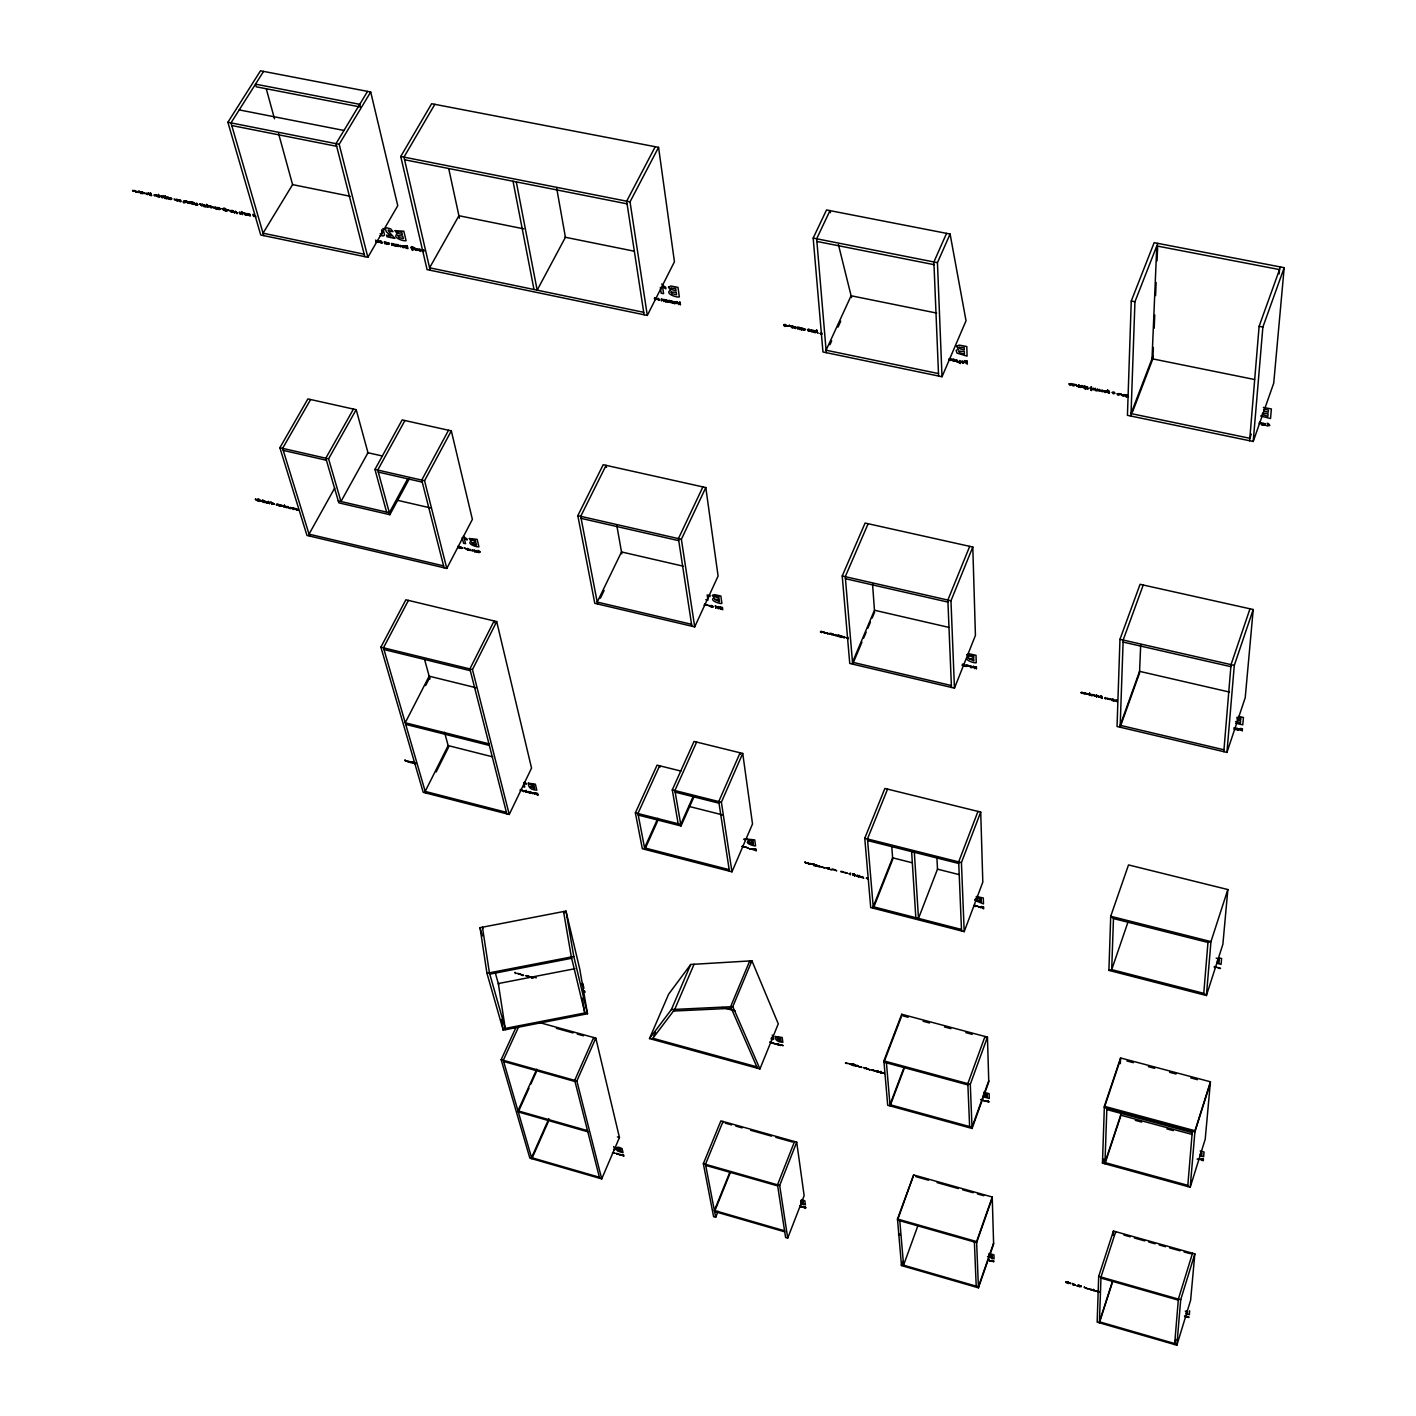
<?xml version="1.0" encoding="UTF-8"?>
<svg xmlns="http://www.w3.org/2000/svg" width="1416" height="1416" viewBox="0 0 1416 1416"><rect width="100%" height="100%" fill="white"/><g stroke="black" fill="none" stroke-linecap="round" stroke-linejoin="round"><path stroke-width="1.5" d="M1076.585 1285.834L1078.266 1286.312L1077.948 1284.985L1077.912 1286.064M1098.692 1276.365L1097.152 1322.155L1176.873 1345.2L1190.626 1300.207L1194.838 1253.868L1113.418 1231.017L1098.692 1276.365L1180.714 1299.746L1176.873 1345.2M1102.462 1163.102L1104.374 1106.303L1120.552 1057.964L1210.432 1081.789L1205.211 1139.243L1190.219 1187.227L1102.462 1163.102L1103.843 1158.978M1108.905 970.403L1110.71 916.276L1128.517 864.928L1227.849 889.549L1222.875 944.295L1206.414 995.519L1108.905 970.403L1111.702 969.624L1203.759 993.324L1206.414 995.519L1210.963 941.622L1227.849 889.549M1119.967 639.306L1117.047 726.496L1226.946 752.409L1245.23 697.645L1253.213 609.517L1140.075 584.312L1119.967 639.306L1234.292 665.378L1226.946 752.409M1131.26 301.024L1127.437 415.331L1253.213 441.491L1273.727 383.152L1284.188 267.677L1154.164 242.667L1131.26 301.024L1134.942 301.75L1157.792 243.357M1106.87 1108.285L1104.94 1163.775L1120.622 1116.374L1120.799 1112.038M1113.472 918.559L1207.972 942.454L1210.963 941.622L1110.71 916.276L1113.472 918.559L1111.702 969.624L1128.322 921.073M1130.959 416.056L1134.942 301.75M1113.242 1235.265L1113.418 1231.017M1120.322 1063.611L1120.552 1057.964M1115.666 1232.752L1115.702 1231.672L1100.993 1277.02L1099.4 1322.792L1112.427 1282.347M1140.712 644.581L1139.491 673.255L1120.127 727.222L1123.171 640.032L1143.243 585.003M1153.367 347.504L1152.889 358.673L1132.534 411.968M1154.182 328.211L1154.748 314.954M1155.58 295.572L1156.129 282.421M1157.049 260.774L1157.615 247.694M949.039 359.044C948.826 362.089 955.057 359.434 949.375 358.549M518.451 973.712L519.53 974.013M1174.607 1344.545L1178.378 1299.074L1192.52 1253.213L1192.414 1254.293M1187.723 1186.537L1192.307 1131.331M1203.759 993.324L1207.972 942.454M1223.813 751.666L1231.035 664.635L1249.992 608.792M1249.62 440.748L1259.107 326.317L1280.471 266.951M1190.219 1187.227L1194.998 1130.747L1210.432 1081.789M1253.213 441.491L1262.877 327.061L1284.188 267.677M1234.097 727.7L1233.92 729.116M1279.144 273.925L1279.533 269.589L1156.784 245.959L1152.022 358.744L1254.541 379.506M1189.67 1310.774L1189.316 1314.721L1186.307 1313.853M848.998 1063.841L847.848 1063.257M850.007 1063.965L851.158 1064.283M860.362 1066.779L861.512 1067.098M1175.935 1339.465L1174.696 1343.554L1099.436 1321.801L1112.463 1281.338M1180.714 1299.746L1194.838 1253.868M873.389 1070.319L874.539 1070.638M1210.308 1083.081L1194.874 1132.039L1104.321 1107.595L1120.498 1059.274M1234.292 665.378L1253.213 609.517M993.607 1243.071L978.403 1286.808L901.39 1264.559M978.438 1287.834L993.625 1244.098L992.227 1197.016L913.674 1174.961L897.479 1219.017L901.479 1265.568L978.438 1287.834L976.597 1241.567L992.227 1197.016M992.262 1198.095L976.633 1242.629L897.567 1220.096L913.674 1174.961M1251.284 434.11L1249.815 438.287L1131.048 413.596L1152.996 356.177M988.74 1080.744L972.013 1127.242L889.974 1104.692L904.311 1066.726M972.066 1128.463L988.775 1081.983L987.448 1037.114L901.709 1014.263L883.885 1060.885L887.708 1105.259L972.066 1128.463L970.296 1084.32L987.448 1037.114M901.479 1265.568L902.983 1261.461M917.78 1226.026L903.567 1265.178L899.797 1220.734M964.207 931.639L982.81 882.115L980.722 812.076L884.876 788.464L864.751 838.272L870.716 907.567L964.207 931.639L961.429 862.574L980.722 812.076M904.399 1067.965L890.08 1105.914L886.434 1062.832M977.978 811.403L958.685 861.866L961.535 930.949M884.77 1060.159L901.036 1017.608M936.95 858.361L937.498 869.159L918.488 918.382L914.347 852.326M794.553 1141.544L777.508 1184.82L785.597 1237.513L787.703 1238.115L804.146 1195.688L796.712 1142.146L720.886 1120.87L703.345 1163.687L713.593 1216.663L715.682 1217.264L718.107 1211.264M787.703 1238.115L779.685 1185.44L796.712 1142.146M954.455 688.141L975.429 635.412L972.792 547.036L865.105 523.053L842.219 575.976L849.742 663.449L954.455 688.141L950.968 600.773L972.792 547.036M729.771 1172.413L714.39 1210.503L784.553 1230.787M729.948 1173.475L714.584 1211.53L784.712 1231.814M887.567 789.119L867.477 838.945L873.336 908.24L892.717 859.353L891.761 846.184M759.932 1068.938L778.269 1023.839L751.914 960.809L690.725 964.473L668.617 994.209L649.484 1038.583L759.932 1068.938L732.815 1006.634L751.914 960.809M969.712 546.346L947.853 600.065L951.463 687.45M853.512 662.139L861.955 642.156M863.636 638.156L866.167 632.155M867.866 628.155L870.398 622.155M872.079 618.155L874.61 612.155M522.221 975.358C523.106 973.358 524.716 976.58 521.637 975.199L519.991 973.712L522.044 975.305M942.012 376.745L966.031 320.812L950.101 234.047L826.537 209.957L813.173 238.083L822.962 351.982L942.012 376.745L937.445 262.668L950.101 234.047M649.484 1038.583L671.379 1009.573L690.725 964.473M680.866 771.065L657.077 765.136L635.377 812.873L642.333 848.75L731.966 871.831L752.515 823.935L742.727 753.436L694.035 741.435L672.281 789.88L678.175 823.758M516.185 1026.972L501.158 1059.699L529.85 1158.129L601.712 1178.891L619.447 1137.526L595.8 1038.105L539.408 1022.547M694.07 964.261L674.724 1009.396L652.103 1039.309M868.132 523.725L845.264 576.666L852.662 664.139M653.75 1036.264L655.484 1032.211M731.966 871.831L721.381 802.235L742.727 753.436M601.712 1178.891L576.861 1080.957L595.8 1038.105M548.311 1121.667L531.867 1158.713L503.282 1060.301L519.194 1025.627M693.203 796.376L680.76 824.413L635.377 812.873M638.244 815.085L681.025 825.971L694.353 795.951M946.561 233.357L933.887 261.978L938.596 376.036M548.895 1118.64L531.566 1157.651L599.393 1177.262M657.856 818.306L644.563 847.883L729.187 869.654M645.731 847.441L658.139 819.846M696.637 742.072L674.901 790.553L681.025 825.971M536.753 1069.186L517.955 1110.834L587.516 1130.658M529.018 1088.161L518.291 1111.949L587.799 1131.773M530.805 1084.196L536.168 1072.284M694.707 626.881L718.089 576.064L705.805 487.564L603.198 464.714L577.817 515.672L594.791 603.322L694.707 626.881L681.379 539.284L705.805 487.564M829.9 344.814L831.705 340.884M838.024 327.114L840.732 321.22M702.885 486.909L678.423 538.611L691.858 626.208M509.247 814.483L531.549 768.109L496.697 621.571L405.861 599.782L380.886 647.165L423.207 792.323L509.247 814.483L472.466 669.573L496.697 621.571M600.384 598.207L604.119 590.49M436.146 771.968L448.589 747.152L444.5 732.267M647.307 315.432L674.441 261.748L658.564 147.352L431.65 103.722L400.746 156.486L427.066 269.606L647.307 315.432L630.031 201.851L658.564 147.352M425.614 685.574L429.597 677.822M773.596 1039.096L772.658 1035.361A2.496 1.151 22.3 0 0 772.216 1035.043M356.195 409.684L328.583 458.837L340.973 501.512L367.983 452.731L356.195 409.684L307.892 398.923L279.872 447.739L306.971 535.443L446.801 568.435L472.378 519.389L451.315 430.871L402.162 419.915L374.957 469.422L386.586 512.096M655.236 146.715L626.668 201.178L644.085 314.759M408.41 600.402L383.471 647.785L425.632 792.96M446.801 568.435L424.552 480.732L451.315 430.871M448.536 430.252L421.738 480.077L444.075 567.781M407.755 478.714L389.347 512.734L338.247 500.892M353.451 409.065L325.804 458.2L338.831 502.857L389.878 514.698L409.295 478.82M404.923 420.534L377.736 470.059L389.878 514.698M1198.839 1158.908L1200.042 1159.244M334.725 488.007L309.024 534.168L443.597 565.887M310.617 399.524L282.616 448.359L309.626 536.08M367.859 257.287L397.754 205.692L370.709 91.987L260.491 70.8L227.887 122.272L260.739 235.003L367.859 257.287L339.185 144.29L370.709 91.987M434.836 104.324L403.967 157.123L430.163 270.261M367.558 91.385L335.999 143.671L364.797 256.65M292.811 184.239L263.04 233.197L364.178 254.207M263.571 71.402L231.003 122.891L263.748 235.622M1197.989 1159.155L1197.139 1159.12M1218.592 967.995L1219.725 968.296M974.845 899.514L976.651 899.036L975.571 898.24M983.394 1095.258L987.324 1095.878L987.359 1097.17L983.43 1095.701M423.278 249.889L423.455 251.853L424.039 250.207M1262.435 413.224L1268.099 413.808L1267.869 416.357L1262.116 414.375M1198.609 1158.607L1200.414 1159.58L1198.432 1158.943M704.495 605.198L704.548 604.154M1214.326 967.57L1214.362 966.402M654.935 297.926L656.263 298.688L654.705 298.369M821.882 333.008L822.094 334.105M207.709 205.391C210.329 206.364 209.904 207.78 207.338 205.249M486.962 973.305L573.799 956.473L587.498 1013.768L503.211 1030.14L486.962 973.305L480.024 927.675L565.975 911.072L579.764 969.093L587.498 1013.768M489.794 974.137L571.657 958.278M574.967 968.703L498.326 983.554L505.246 1028.441L584.826 1012.971L582.241 998.085M517.53 973.553L516.557 973.27M526.433 975.978L525.46 975.695M1184.449 1315.924L1186.024 1316.721L1184.661 1316.597M400.286 246.207C401.047 248.951 399.577 243.286 400.197 245.835M989.129 1254.275L992.28 1255.939L988.987 1254.718M976.226 896.47L983.288 897.974L983.465 903.886L974.827 900.381M732.815 1006.634L671.379 1009.573M673.485 1011.042L731.293 1008.316M654.847 297.59L656.829 299.254L654.829 299.484M1263.798 409.189L1268.435 409.985L1268.24 412.198L1263.745 411.136M989.058 1255.815L992.297 1256.612L992.333 1257.691L989.2 1256.718M1236.805 717.31L1240.876 718.142L1240.717 719.859L1236.77 718.815M963.641 664.334C965.5 663.998 965.163 667.786 963.199 664.794M1259.514 422.552C1258.134 424.782 1261.621 424.835 1259.514 422.251M415.507 762.87L415.561 763.808M375.842 242.065L375.753 239.994M1263.355 407.419L1271.391 408.959L1270.524 418.552L1260.612 415.985M704.248 605.393L705.239 605.145L704.602 603.906M771.154 1038.53L772.021 1037.114M612.402 1152.766L612.438 1152.907M239.216 109.899L343.964 130.467M227.887 122.272L339.185 144.29M400.746 156.486L630.031 201.851M813.173 238.083L937.445 262.668M1259.107 326.317L1262.877 327.061M231.764 125.528L336.672 146.308M404.587 159.76L627.076 203.851M816.873 241.446L933.994 264.65M523.814 228.861L458.926 215.728L429.597 267.801L643.714 312.316M564.913 237.18L634.138 251.181M936.649 313.078L851.105 295.767L826.094 350.212L938.507 373.576M350.159 196.275L292.581 184.611L278.598 133.653M168.539 197.249L169.212 199.355L167.513 197.284L167.141 198.93L166.699 197.054L168.238 197.479M654.263 298.564L656.334 298.988L654.953 299.165M225.268 210.931C219.533 204.081 231.074 211.763 225.781 210.913M255.659 217.214L255.73 216.011M800.695 1201.883L803.668 1203.724L800.642 1202.768M1237.248 720.319L1240.611 721.08L1240.434 723.045L1235.619 721.576M771.26 1039.291L772.428 1039.486A2.814 1.292 22.3 0 0 773.596 1039.096M367.381 452.589L382.161 455.952M755.029 849.724L755.825 850.538L754.356 848.927L755.737 849.919M279.872 447.739L328.583 458.837M374.957 469.422L424.552 480.732M577.817 515.672L681.379 539.284M842.219 575.976L950.968 600.773M283.253 450.394L326.406 460.253M378.302 472.094L422.251 482.13M581.109 518.38L678.724 540.664M845.44 578.702L947.941 602.101M1123.1 642.067L1230.858 666.67M398.197 500.468L430.482 507.919M683.131 566.152L621.518 551.939L597.233 602.083L691.557 624.314M948.986 627.412L874.469 610.243L852.503 662.245L951.393 685.556M1229.46 692.07L1139.561 671.343L1120.198 725.328L1223.973 749.79M1238.575 716.354L1243.443 717.487L1242.77 724.868L1235.69 723.169M705.823 599.711L707.947 600.207L707.168 594.844M1241.832 729.665L1239.92 728.674L1241.885 728.904L1242.204 731.045L1242.416 728.762C1238.451 727.258 1238.558 731.435 1241.797 729.913M962.101 665.609L962.491 664.051M1216.202 958.154L1219.318 958.933L1219.194 960.296L1217.778 959.924M983.731 1092.249L989.129 1093.665L989.271 1098.497L983.129 1096.71M380.886 647.165L472.466 669.573M383.966 649.537L470.307 670.671M475.988 687.716L429.154 676.175L405.241 722.762L488.927 743.807M672.281 789.88L721.381 802.235M864.751 838.272L961.429 862.574M405.719 724.39L489.352 745.435M675.184 792.163L718.992 803.191M867.601 840.555L958.738 863.477M492.697 756.852L448.164 745.595L425.189 791.42L506.397 812.324M688.902 806.394L722.496 814.873M911.815 862.663L892.611 857.813L873.212 906.736L961.464 929.445M937.427 869.141L958.774 874.522M1218.716 957.782L1221.601 958.508L1221.07 964.367L1217.388 963.429M1217.353 960.809L1219.123 961.269L1218.981 962.827L1216.963 962.314M522.947 786.641L524.77 787.119L523.708 782.783L526.274 784.252L526.026 783.207A5.753 2.85 25.6 0 1 524.345 782.251M983.164 907.904L981.642 907.514M1067.062 1282.542C1065.31 1283.445 1065.221 1280.666 1067.841 1282.082L1067.823 1283.321L1066.089 1281.834L1067.469 1282.666M989.023 1253.479L993.943 1254.841L994.067 1258.859L987.501 1256.576M1126.906 1060.973L1133.331 1062.673M1148.305 1066.637L1154.713 1068.337M1169.616 1072.301L1176.094 1074.018M1190.803 1077.912L1197.476 1079.682M908.205 1017.29L901.797 1015.573L901.709 1014.263M923.143 1021.272L929.551 1022.972M944.49 1026.954L950.897 1028.653M965.836 1032.636L972.226 1034.353M1104.374 1106.303L1194.998 1130.747M1106.816 1109.56L1192.201 1132.623M722.549 1007.519L735.187 1010.935M1192.307 1134.499L1120.676 1115.153L1104.976 1162.571L1187.812 1185.334M1135.349 1120.357L1141.668 1122.074M1166.943 1128.906L1173.262 1130.605M883.885 1060.885L970.296 1084.32M884.009 1062.177L967.889 1084.922M1200.166 1150.96L1204.06 1152.005L1203.635 1156.766L1200.325 1155.863M1200.892 1151.969L1201.918 1153.367L1200.644 1153.013M1200.272 1153.739L1201.848 1154.164L1201.742 1155.438L1199.918 1154.943M536.363 977.783L534.487 977.447M584.348 991.448L583.109 990.828L584.401 991.625M980.527 1099.63L982.173 1099.63M652.882 1038.282L756.834 1066.832M556.399 1028.335L573.091 1032.937M577.25 1034.087L583.516 1035.822M800.907 1200.343L803.421 1201.954L800.73 1201.122M501.158 1059.699L576.861 1080.957M725.328 1123.153L731.63 1124.923M735.842 1126.109L742.143 1127.879M750.551 1130.251L771.578 1136.145M775.791 1137.331L792.606 1142.057M915.887 1176.661L928.613 1180.236M937.091 1182.608L958.313 1188.573M962.561 1189.759L973.164 1192.732M977.412 1193.936L983.766 1195.723M1123.968 1235.071L1130.18 1236.823M1134.34 1237.991L1144.712 1240.894M1148.854 1242.062L1155.084 1243.814M1159.226 1244.965L1165.457 1246.717M1169.598 1247.885L1179.97 1250.788M1184.112 1251.956L1190.343 1253.709M503.618 1061.469L575.002 1081.505M617.411 1136.942L619.447 1137.526M703.345 1163.687L779.685 1185.44M897.479 1219.017L976.597 1241.567M705.699 1165.386L777.685 1185.9M1100.958 1278.082L1178.289 1300.136M801.562 1199.865L804.854 1200.803L805.421 1204.874L800.606 1203.476M1186.803 1310.632L1187.741 1311.835L1185.281 1311.11M1186.254 1312.083L1187.599 1313.552L1185.935 1313.074M898.576 1233.619L898.682 1234.876M992.032 1260.523L994.138 1261.125L993.306 1261.975L992.917 1260.771C990.669 1259.019 991.66 1262.966 991.731 1260.629M898.948 1234.239L900.328 1234.77M622.987 1155.757L623.872 1156.164L623.571 1154.89L621.695 1154.659L623.518 1155.916M987.625 1260.346L988.633 1259.744L987.66 1260.01M415.649 762.746L414.658 762.852L415.596 764.003M1099.506 1291.498L1098.462 1292.1L1099.524 1291.64M520.415 789.438L521.513 790.553L520.38 790.694M520.433 790.553L520.433 789.615M743.612 839.175L744.993 839.865L744.834 838.821M708.513 595.764L710.053 596.561L709.876 595.251A6.549 3.717 24.9 0 1 708.974 594.791M613.677 1146.553L614.792 1149.703A2.531 1.044 23.3 0 1 613.818 1150.004M380.178 233.622L382.214 234.029L381.559 229.87M463.368 536.151L464.005 536.894A6.443 3.522 28 0 0 466.82 538.735L467.138 540.027L464.253 538.328L465.563 543.709L463.545 543.231L462.165 537.638M661.75 284.014L662.458 284.952A7.452 4.744 28.3 0 0 665.644 287.165L665.874 288.829L662.6 286.811L663.591 293.678L661.201 293.183L660.369 287.448M382.904 228.454L384.515 234.808A3.912 2.354 32.1 0 1 383.187 235.888L380.869 235.605A3.469 2.089 32.1 0 1 380.108 235.286M757.454 1068.266L730.603 1006.741L749.719 960.933L750.391 962.526M533.301 977.854L532.522 977.005A3.257 1.451 24.6 0 1 532.965 977.766M505.6 1029.68L489.423 972.827L482.449 927.215L482.838 928.542M480.024 927.675L482.343 935.905M495.193 972.473L498.68 984.81M424.712 659.945L429.951 679.096M266.35 89.084L274.509 118.802M532.186 978.067C531.071 976.279 529.761 976.19 531.85 977.978M506.786 813.846L469.864 668.936L494.095 620.934L494.52 622.704M599.658 1178.307L574.701 1080.355L593.658 1037.521L593.923 1038.707M830.502 212.683L829.988 210.63L816.66 238.773L826.289 352.673M838.414 244.579L851.565 297.625M585.127 1014.228L571.338 956.95L563.55 911.532L563.869 912.878M582.773 983.359L583.941 988.28M581.197 983.695L581.48 984.846M448.766 168.787L459.457 218.188M516.309 181.903L537.16 290.174L565.427 237.286L556.665 188.133M597.587 603.995L580.719 516.344L606.083 465.351L606.455 467.404M644.846 849.405L637.943 813.51L659.626 765.755L659.909 767.348M715.682 1217.264L705.487 1164.288L723.027 1121.454L723.222 1122.569M513.035 181.248L533.991 289.501M616.863 525.796L621.854 553.868M565.975 911.072L573.799 956.473M729.417 871.176L718.744 801.562L740.108 752.781L740.338 754.427M501.565 1019.449L503.211 1030.14M872.557 584.118L874.451 610.013M911.621 851.635L915.833 917.71M969.624 1126.587L967.836 1083.647L985.005 1036.459L985.04 1037.769M974.385 1241.991L976.208 1286.17M147.069 194.541C145.069 190.541 150.238 195.461 147.229 194.417M387.382 242.986L388.869 243.517L387.453 242.844M807.138 863.034L809.173 864.008L807.138 863.034M854.591 1064.991L856.379 1066.177L854.591 1064.991M855.052 875.017L857.034 876.362L855.087 874.946M262.456 501.565L260.296 500.397L262.456 501.565M282.049 505.6L284.209 506.928L282.103 505.477M403.772 246.862L402.409 247.375L403.914 247.711L404.144 246.632L401.79 245.747L403.772 246.862M530.133 784.199L534.027 786.075L533.69 784.694L530.133 784.199M1122.41 395.064C1122.746 398.728 1128.304 392.958 1122.41 395.064M249.145 215.214C253.322 216.79 246.455 215.391 250.03 214.666C246.101 213.161 252.809 214.524 249.145 215.214M406.392 761.082L404.799 760.339L406.392 761.082M800.199 328.317C802.394 333.202 803.916 325.875 800.199 328.317M806.801 863.123L804.766 862.291L806.801 863.123M816.43 331.928C813.545 335.132 813.492 327.432 816.43 331.928M822.43 867.247C819.422 867.194 821.652 866.911 822.43 867.247M858.255 1066.089L859.636 1067.222L858.255 1066.089M782.942 1045.592L780.853 1044.707L782.942 1045.592M801.261 1206.414L802.978 1207.211L801.261 1206.414M863.76 1067.593L865.141 1068.708L863.831 1067.505M274.456 504.361L272.297 503.193L274.456 504.361M402.197 246.03L403.684 246.561L402.197 246.03M822.873 632.067L825.174 633.164L822.873 632.067M294.581 508.539L296.74 509.866L294.581 508.539M825.599 632.704L827.882 633.802L825.599 632.704M831.882 869.654C828.431 869.743 831.457 869.035 831.882 869.654M868.167 1068.797L869.566 1069.912L868.167 1068.797M405.153 760.445L406.321 760.888L405.206 760.374M418.499 250.296C413.879 251.287 416.552 246.101 418.499 250.296M826.254 867.92L828.307 868.875L826.254 867.92M832.378 634.297L834.679 635.395L832.378 634.297M836.591 870.698L834.626 869.937L836.591 870.698M875.69 1070.85L877.07 1071.965L875.761 1070.744M1076.39 385.524C1078.319 388.25 1074.319 381.842 1076.39 385.524M176.752 200.683C174.947 196.806 179.85 201.125 176.752 200.683M617.748 1149.863L621.27 1151.544L617.836 1149.757M832.431 869.3C832.803 870.433 836.236 869.159 832.431 869.3M845.051 637.448C842.962 639.643 843.157 634.368 845.051 637.448M1080.904 386.267C1080.709 390.055 1081.558 383.665 1082.833 386.816C1084.267 390.338 1082.638 383.205 1080.904 386.267M842.626 636.881C839.865 639.236 840.184 633.235 842.626 636.881M955.517 360.815C959.747 365.31 956.42 356.602 955.517 360.815M1068.407 1282.241L1068.39 1283.48L1070.638 1283.073C1071.629 1284.436 1069.823 1283.392 1068.407 1282.241M1084.143 386.108C1083.612 390.25 1088.108 389.666 1084.798 388.232C1088.178 389.489 1086.037 385.382 1084.143 386.108M276.474 504.91C277.695 506.91 276.386 502.167 276.545 504.857M961.517 362.054C965.641 366.478 962.26 357.823 961.517 362.054M1087.382 386.763L1087.86 389.011L1087.382 386.763M1072.708 1283.515L1072.921 1284.737L1072.708 1283.515M582.755 990.669L584.932 992.421L584.56 990.899L582.755 990.669M668.511 287.2L670.547 290.209C664.157 293.324 676.512 297.838 679.326 296.918L677.999 287.377L670.812 285.997L668.511 287.2M1095.17 388.373L1095.117 390.515L1097.382 390.781L1097.612 388.887L1096.444 390.533L1095.17 388.373M1089.63 693.15L1089.789 695.415L1089.63 693.15M196.452 204.736C194.576 200.806 199.798 205.355 196.452 204.736M1078.85 1285.232L1079.169 1286.578L1078.85 1285.232M1081.081 1286.064C1082.001 1287.657 1080.567 1286.082 1079.328 1285.374L1079.948 1286.79L1081.081 1286.064M675.52 302.865C673.786 305.148 673.627 299.732 675.52 302.865M849.653 1063.841L851.512 1064.708L849.706 1063.752M1096.48 694.76L1096.621 697.008L1096.48 694.76M1083.417 1287.321L1083.417 1287.321M1084.267 1287.126L1085.807 1288.277L1084.267 1287.126M1107.524 390.108C1107.985 396.816 1111.613 390.993 1107.524 390.108M1100.568 695.663C1100.533 700.708 1104.462 696.707 1100.568 695.663M297.59 509.849C298.776 511.707 297.696 507.194 297.661 509.795M418.021 250.189L416.516 249.411L418.021 250.189M860.061 876.522L862.114 877.495L860.061 876.522M1112.268 392.427L1113.365 393.807L1115.012 393.329L1113.914 391.949L1112.268 392.427M133.688 191.39C132.839 188.983 131.635 191.284 133.688 191.39M138.839 192.452C137.848 190.027 136.786 192.311 138.839 192.452M413.72 249.499L412.693 246.915L415.118 248.119L415.614 250.225L413.684 247.889L413.72 249.499M462.059 548.063L460.837 548.381L462.483 548.293L460.306 547.089L462.059 548.063M671.096 292.085L671.998 293.678L676.582 294.794L676.229 292.262L671.096 292.085M860.008 1066.655L861.866 1067.522L860.043 1066.567M866.397 878.15L868.45 879.124L866.397 878.15M966.632 666.175C965.022 668.157 966.862 661.679 966.632 666.175M1110.233 699.185L1112.374 700.708L1112.427 699.062L1110.233 699.185M1093.418 1289.445L1093.612 1290.666L1093.418 1289.445M1121.26 394.781C1123.313 397.436 1119.295 391.082 1121.26 394.781M1094.303 1290.348L1095.86 1291.357L1094.303 1290.348M1113.118 699.221L1113.507 700.973L1113.118 699.221M1096.391 1290.932L1098.037 1291.835L1096.391 1290.932M1125.844 394.71L1126.304 396.958L1125.844 394.71M1116.835 700.088L1117.224 701.84L1116.835 700.088M867.424 1068.814L865.512 1068.142L867.424 1068.814M1127.773 396.126C1129.88 398.692 1125.791 392.515 1127.773 396.126M460.66 547.337L461.988 547.815L460.66 547.337M666.494 300.44L668.547 302.139L666.069 301.944L666.228 299.997L668.352 300.935L666.494 300.44M155.123 195.815C154.167 193.39 153.123 195.709 155.123 195.815M231.109 211.904C229.374 208.028 234.26 212.365 231.109 211.904M873.035 1070.195L874.876 1071.08L873.07 1070.107M810.271 330.671C807.031 333.663 807.191 325.645 810.271 330.671M239.676 213.657C237.923 209.798 242.844 214.135 239.676 213.657M477.05 551.868C473.05 552.488 475.298 548.47 477.05 551.868M376.975 240.809C377.417 244.366 382.462 240.879 377.028 240.631M178.628 199.78C180.965 204.824 182.54 198.824 178.628 199.78M384.621 242.295L384.957 243.906L384.214 241.924L386.143 242.136L386.674 244.26L384.621 242.295M712.425 595.428L714.177 597.835C708.496 600.154 719.77 604.066 721.894 603.464L720.868 596.03L714.496 594.614L712.425 595.428M883.124 1073.08L881.195 1072.425L883.124 1073.08M748.268 848.184L746.71 847.529L748.268 848.184M815.598 865.158C817.386 868.521 818.643 864.202 815.598 865.158M818.023 865.778C819.793 869.141 821.103 864.84 818.023 865.778M988.952 1260.364L990.616 1260.966L988.952 1260.364M175.283 199.975C174.398 197.585 173.23 199.833 175.283 199.975M386.922 242.862C387.471 246.632 392.374 242.455 386.922 242.862M849.087 873.814C852.361 876.132 848.892 873.796 850.68 873.176L849.211 873.637M967.818 665.785C965.73 663.431 972.898 668.281 967.854 665.697M1236.841 728.656L1238.593 729.948L1236.115 729.629L1236.699 728.143L1238.664 729.01L1236.876 728.514M720.567 607.446L722.125 608.243L720.567 607.446M145.069 193.585C141.529 191.797 147.087 193.974 145.069 193.585M616.102 1149.279L617.783 1151.102L623.058 1152.695L622.067 1148.571C616.969 1145.845 616.137 1147.757 616.102 1149.279M714.655 599.322L719.487 601.694L719.222 599.694L714.655 599.322M1263.497 423.791L1265.497 425.366L1262.683 425.101L1263.373 423.154L1265.585 424.145L1263.55 423.614M476.608 551.762L475.316 551.178L476.608 551.762M617.624 1148.217L620.845 1149.757L617.624 1148.217M671.007 288.156L671.927 289.696L676.016 290.669L675.697 288.457L671.007 288.156M805.12 329.592L803.155 329.521L803.792 330.3L805.562 329.379L803.244 328.494L805.12 329.592M206.541 206.63L204.63 206.683L203.975 204.559L205.674 206.648L206.063 204.984L206.541 206.63M266.863 502.981C265.411 499.848 269.606 503.53 266.863 502.981M808.235 329.91L809.669 331.025L808.235 329.91M828.997 869.052L828.856 867.636L828.997 869.052M960.898 361.753C958.154 364.709 959.075 357.876 960.898 361.753M711.221 605.747L713.009 607.163L710.814 606.898L710.991 605.393L712.85 606.225L711.292 605.676M976.934 906.222C975.199 905.249 980.969 907.621 976.969 906.151M217.533 208.895L215.621 208.948L214.984 206.825L216.666 208.913L217.073 207.267L217.533 208.895M391.789 244.649C396.002 246.296 388.993 244.809 392.745 244.118C388.745 242.579 395.542 243.977 391.878 244.596M397.206 245.782C401.401 247.393 394.303 245.888 398.161 245.234C394.126 243.587 401.171 245.216 397.206 245.782M409.029 761.808C407.401 763.401 406.215 758.675 409.029 761.808M811.35 863.955C811.881 864.769 807.669 862.981 810.837 863.583C812.89 864.574 813.545 864.698 811.35 863.955M237.003 213.568C236.224 211.108 233.109 210.364 237.003 213.568M720.567 608.42L722.284 609.305L720.567 608.42M744.94 847.016C743.506 846.945 749.011 847.671 745.011 846.945M747.135 839.068L748.692 841.069C743.559 842.785 753.914 846.308 755.56 845.865L754.746 839.9L747.135 839.068M286.457 507.565C286.138 504.361 288.421 509.087 286.616 507.477M409.702 761.543L411.313 762.905L409.826 761.472M290.386 508.468C290.138 505.37 292.227 509.884 290.546 508.397M519.584 974.173L518.132 973.5L519.584 974.173M661.414 300.67C663.892 301.006 660.564 296.103 661.414 300.67M753.082 849.405L751.79 848.857L753.082 849.405M534.664 793.774L533.106 792.942L534.664 793.774M853.069 875.177L852.928 873.76L853.069 875.177M668.901 302.21C671.396 302.564 668.069 297.643 668.901 302.21M413.525 762.994L411.507 762.038L413.525 762.994M794.429 327.662C797.403 330.795 795.739 324.246 794.429 327.662M802.394 329.043C800.589 331.379 800.482 325.875 802.394 329.043M859.158 876.734L859.034 875.318L859.14 876.858M972.438 667.202C969.5 669.556 970.048 663.52 972.438 667.202M227.551 209.727C226.56 209.975 233.251 212.011 227.551 209.727M248.189 215.232L246.26 215.267L245.641 213.161L247.304 215.25L247.729 213.586L248.189 215.232M533.407 793.155L534.593 793.58L533.407 793.155M720.125 607.269L720.355 608.898L722.762 609.694L722.443 607.393L720.125 607.269M749.099 842.272L753.418 844.361L753.206 842.768L749.099 842.272M815.935 331.822C813.97 334.158 814.129 328.671 815.935 331.822M842.396 871.867C842.927 872.362 838.75 871.194 841.706 871.389C843.918 871.725 844.573 873.353 842.396 871.867M856.999 1066.195L856.875 1065.027L856.804 1066.283M846.042 872.787C846.432 872.893 842.538 872.132 845.476 872.575C847.37 873.07 848.379 873.69 846.042 872.787M213.94 207.798C210.364 206.01 215.993 208.187 213.94 207.798M458.2 546.682L458.465 547.939L457.846 546.364L459.58 546.629L459.988 548.293L458.253 546.611M1235.23 727.736L1235.548 729.488L1235.23 727.736M1261.691 422.729L1262.028 424.977L1261.691 422.729M1215.282 967.093C1215.654 967.73 1218.946 966.916 1215.282 967.093M1236.805 728.939L1238.133 729.753L1236.805 728.939M1263.479 424.18L1264.984 425.136L1263.479 424.18M714.638 596.295L719.045 598.472L718.797 596.738L714.638 596.295M1186.502 1316.066L1186.396 1317.287L1188.767 1316.898C1189.688 1318.225 1187.936 1317.234 1186.502 1316.066M464.554 548.151C462.182 546.487 469.51 550.665 464.554 548.151M981.058 907.532L978.898 906.824L981.058 907.532M1202.98 1159.35C1202.697 1162.412 1199.724 1157.775 1202.98 1159.35M1203.405 1159.297L1203.264 1160.766L1200.839 1159.35L1203.405 1159.297M773.295 1043.185L772.127 1042.689L773.295 1043.185M775.26 1036.512C775.118 1039.22 776.552 1041.964 782.853 1042.371L782.181 1037.486L775.26 1036.512M817.209 865.76L816.005 865.229L817.209 865.76M819.634 866.38L818.43 865.849L819.634 866.38M411.012 247.411L412.711 250.455L411.914 249.375A4.531 2.744 31.6 0 1 411.436 247.658L411.791 246.614L411.012 247.411M468.855 549.762C465.775 551.408 466.979 546.063 468.855 549.762M773.968 1043.504L775.649 1044.034L774.021 1043.45M404.551 245.888L405.365 247.818L407.967 248.65L407.277 245.729L404.551 245.888M775.915 1044.034L777.596 1044.565L775.968 1043.981M954.915 360.514C951.463 363.487 951.906 355.575 954.915 360.514M820.466 631.908C822.997 634.386 821.705 629.43 820.466 631.908M281.749 506.309L279.518 504.574L280.032 506.255L281.324 506.22L280.988 504.928L281.749 506.309M292.139 507.884C294.121 511.937 295.59 507.282 292.139 507.884M777.012 1039.185L780.924 1041.061L780.747 1039.751L777.012 1039.185M835.139 635.341C837.776 637.908 836.36 632.722 835.139 635.341M842.184 636.775L840.715 636.156L842.184 636.775M1069.151 383.825C1069.098 387.63 1075.293 382.621 1069.151 383.825M1072.372 384.497C1072.319 388.285 1078.514 383.294 1072.372 384.497M717.328 606.791C718.337 611.8 721.257 605.358 717.328 606.791M753.914 848.821L756.268 850.857L756.002 849.016L753.914 848.821M469.67 550.045C470.838 552.045 469.864 547.337 469.74 549.992M1080.302 386.391C1076.974 389.612 1077.541 381.824 1080.302 386.391M471.953 550.576C473.015 552.523 472.13 547.833 472.024 550.523M846.839 638.067C849.653 640.598 847.759 635.625 846.91 637.979M822.891 867.371L824.767 867.937L822.891 867.371M254.898 216.347C252.827 217.763 251.623 211.143 254.898 216.347M749.117 839.847L753.064 841.777L752.87 840.396L749.117 839.847M779.154 1044.495L780.588 1045.539L779.225 1044.459M802.677 1206.928L801.598 1206.485L802.677 1206.928M952.862 359.735L954.295 360.885L952.862 359.735M1104.073 391.028C1103.949 394.834 1110.268 389.843 1104.073 391.028M1117.224 393.754C1117.118 397.524 1123.472 392.621 1117.224 393.754M1083.594 692.955C1083.647 695.982 1088.922 692.212 1083.594 692.955M1086.444 693.628L1088.833 694.583L1086.444 693.628M1092.833 695.327C1090.409 697.469 1091.152 692.229 1092.833 695.327M522.239 790.216L523.814 791.597L522.239 790.216M668.069 301.803L666.547 301.006L668.069 301.803M1093.276 695.221L1095.683 696.194L1093.276 695.221M1097.559 696.23L1099.949 697.185L1097.559 696.23M1090.143 387.949L1091.435 390.621L1090.816 389.524A4.761 3.151 20.3 0 1 1090.745 387.789L1091.506 386.745L1090.143 387.949M976.067 906.258C973.305 907.851 973.819 903.001 976.067 906.258M526.097 791.686L524.079 790.748L526.097 791.686M845.511 1062.973L847.193 1063.505L845.511 1062.973M956.579 346.265L958.402 349.292L956.136 350.354L956.968 353.097L967.075 356.124L966.792 346.548L959.198 345.097L956.579 346.265M1107.259 698.495L1109.666 699.451L1107.259 698.495M396.214 245.782L394.197 245.818L393.683 243.694L395.294 245.782L395.843 244.136L396.214 245.782M385.311 228.914L386.426 231.852L391.082 236.012L386.586 235.091L387.011 236.773L394.94 238.419C392.798 236.1 383.647 226.348 390.834 231.357L393.046 231.64L390.621 228.826L386.904 227.887A3.664 2.212 32 0 0 385.524 228.525L385.311 228.914M179.071 199.939L180.505 201.284L179.071 199.939M621.111 1154.978L619.748 1154.447L621.058 1154.837M777.048 1037.22L780.623 1038.937L780.464 1037.804L777.048 1037.22M867.07 1068.708L865.884 1068.213L867.07 1068.708M225.321 209.497L226.719 210.807L225.321 209.497M418.764 249.322C420.853 254.455 422.871 248.313 418.764 249.322M707.504 605.393L705.664 604.526L707.504 605.393M958.791 351.186L959.57 352.779L964.385 353.965L964.296 351.416L958.791 351.186M706.088 604.65L707.451 605.145L706.088 604.65M871.07 1069.93L872.752 1070.478L871.123 1069.877M530.097 977.111L528.256 976.261L530.097 977.111M659.502 299.803C657.52 302.104 657.095 295.466 659.502 299.803M882.752 1072.974L881.566 1072.478L882.752 1072.974M479.705 552.045C476.041 551.249 478.679 553.762 480.113 551.886C477.121 549.62 477.192 550.045 479.705 552.045M878.345 1071.912L880.044 1072.461L878.416 1071.859M663.52 299.838L663.697 301.449L663.113 299.466L665.184 299.696L665.485 301.82L663.573 299.75M785.809 325.698C783.331 325.769 784.234 327.061 786.305 325.981C786.411 322.777 780.57 325.485 785.809 325.698M967.022 654.635L968.615 657.059C962.243 659.183 973.996 663.502 976.243 662.741L976.031 655.325L969.341 653.838L967.022 654.635M974.456 905.638L975.624 906.364L974.456 905.638M671.007 301.378L671.184 302.989L670.618 301.006L672.688 301.236L672.989 303.36L671.078 301.307M793.473 327.291C790.978 327.344 791.898 328.636 793.969 327.556C794.093 324.353 788.216 327.061 793.473 327.291M784.199 324.848L785.756 325.397L784.199 324.848M971.978 667.095L970.491 666.476L971.978 667.095M382.338 242.649C378.869 244.614 379.647 237.552 382.338 242.649M1073.505 1284.383L1075.257 1285.108L1073.558 1284.312M236.738 212.612L235.304 211.444L236.738 212.612M676.034 303.201C672.246 305.52 673.998 298.528 676.034 303.201M791.863 326.423L793.42 326.99L791.969 326.282M265.394 502.291L264.137 501.317L265.394 502.291M712.584 606.88L711.257 606.296L712.584 606.88M968.951 658.529L973.872 660.953L973.819 658.971L968.951 658.529M959.163 347.256L959.977 348.796L964.261 349.823L964.19 347.61L959.163 347.256M1086.249 387.577C1084.231 389.896 1084.656 384.533 1086.249 387.577M1091.063 1289.427L1092.833 1290.135L1091.063 1289.427M1108.002 391.754L1109.418 392.905L1108.002 391.754M743.754 847.087L742.072 846.449L743.754 847.087M1079.788 386.285C1077.718 388.639 1078.001 383.063 1079.788 386.285M742.48 846.449L743.701 846.892L742.48 846.449M219.905 209.179L218.365 207.957L219.905 209.179M980.668 907.426L979.341 906.877L980.668 907.426M535.337 793.243L538.009 795.208L537.567 793.349L535.443 793.102M515.035 972.438L515.619 973.518A3.204 1.434 24.7 0 1 515.335 972.615L515.035 972.438M1092.072 389.081C1094.816 392.108 1093.931 385.772 1092.072 389.081M976.952 900.222L981.341 902.364L981.288 900.771L976.952 900.222M1098.214 390.356C1100.497 393.56 1101.028 387.276 1098.32 390.232M1269.338 424.959C1265.798 425.402 1265.904 426.481 1269.833 425.473C1268.028 422.039 1265.037 422.906 1269.338 424.959M1101.135 390.958C1103.967 394.02 1102.905 387.63 1101.135 390.958M1101.011 696.955L1102.321 697.822L1101.011 696.955M823.351 632.049L824.731 632.545L823.351 632.049M969.287 655.519L973.783 657.732L973.73 656.015L969.287 655.519M826.077 632.669L827.44 633.182L826.077 632.669M832.856 634.262L834.236 634.757L832.856 634.262M380.408 241.499L381.771 242.826L380.408 241.499M614.88 1153.261L613.34 1152.412L614.88 1153.261M134.29 190.558L136.609 192.417L134.378 190.434M141.069 191.957C141.582 195.762 146.379 192.204 141.069 191.957M797.792 327.538L797.898 329.149L797.403 327.167L799.527 327.397L799.739 329.539L797.863 327.45M982.793 1100.338L984.527 1100.887L982.863 1100.285M984.828 1100.887L986.545 1101.453L984.881 1100.834M1081.027 692.76C1083.576 695.221 1082.39 690.371 1081.098 692.672M292.528 508.025L293.767 509.14L292.581 507.955M811.333 330.335L811.421 331.946L810.925 329.946L813.067 330.194L813.262 332.317L811.403 330.247M155.742 194.983L158.061 196.842L155.831 194.859M805.138 862.415L806.377 862.875L805.226 862.344M160.928 196.063C161.389 199.851 166.256 196.311 160.928 196.063M807.562 863.034L808.784 863.495L807.562 863.034M169.371 197.798C169.832 201.585 174.717 198.063 169.371 197.798M1104.675 698.3C1107.33 700.761 1106.073 695.911 1104.745 698.212M949.605 358.974L951.198 359.54L949.605 358.974M826.678 867.902L827.918 868.362L826.678 867.902M1114.091 700.495C1116.64 703.026 1115.755 698.035 1114.091 700.495M184.133 200.842C184.558 204.63 189.496 201.107 184.133 200.842M977.252 897.832L981.253 899.797L981.217 898.417L977.252 897.832M188.505 201.745C188.947 205.55 193.868 201.992 188.505 201.745M199.744 204.063L202.046 205.922L199.833 203.939M717.788 606.809L719.045 608.455L717.788 606.809M405.1 245.977L407.401 248.207L406.87 245.977L405.1 245.977M209.904 206.17C210.311 209.94 215.303 206.435 209.904 206.17M419.224 249.481L420.623 250.844L419.224 249.481M957.552 361.54L956.012 360.726L957.552 361.54M222.029 208.665L224.33 210.524L222.117 208.524M263.712 501.193C265.518 505.176 266.916 499.936 263.783 501.087M963.553 362.779L962.013 361.965L963.553 362.779M860.486 876.522L861.725 876.982L860.486 876.522M532.682 793.562L530.717 792.093L532.682 793.562M866.84 878.15L868.061 878.61L866.928 878.062M220.365 209.373C216.453 210.789 218.719 204.771 220.365 209.373M753.471 849.671L751.4 848.697L753.471 849.671M959.145 362.761L960.331 363.469L959.145 362.761M983.678 1093.329L987.306 1095.081L987.271 1093.948L983.678 1093.329M838.13 635.395L838.183 636.651L837.776 635.094L839.67 635.377L839.83 637.041L838.183 635.341M1069.735 383.754L1071.346 384.338L1069.735 383.754M1072.956 384.426L1074.567 384.993L1072.956 384.426M395.135 230.649L397.188 234.083C391.613 237.392 403.365 241.446 406.073 240.702L403.826 231.215L395.135 230.649M678.636 303.697C675.839 297.944 677.078 307.378 676.901 301.785L678.83 304.564L679.591 302.298L680.441 304.9L680.034 301.962L678.636 303.697M965.004 665.839L963.641 665.148L965.004 665.839M770.056 1042.017L771.437 1043.203L770.056 1042.017M1104.657 390.975L1106.285 391.542L1104.657 390.975M856.043 1065.947L854.945 1065.274L856.025 1066.018M773.649 1043.397L771.791 1042.53L773.649 1043.397M1117.826 393.683L1119.437 394.25L1117.826 393.683M1123.03 394.763L1124.658 395.329L1123.153 394.621M255.411 499.246L257.535 500.698L255.411 499.246M1086.249 1288.259L1087.842 1288.79L1086.249 1288.259M1089.169 1289.091L1090.763 1289.622L1089.223 1289.056M134.75 190.7L136.131 191.355L134.821 190.647M788.092 326.299C784.375 324.583 790.553 326.636 788.092 326.299M1084.107 692.937L1085.523 693.451L1084.107 692.937M1086.957 693.61L1088.373 694.123L1086.957 693.61M141.529 192.098L142.91 192.753L141.6 192.045M1093.789 695.203L1095.205 695.716L1093.913 695.097M1098.073 696.194L1099.489 696.707L1098.073 696.194M156.203 195.125L157.583 195.797L156.273 195.072M709.469 605.942C706.212 604.366 711.558 606.367 709.469 605.942M1107.772 698.46L1109.206 698.973L1107.772 698.46M161.371 196.204L162.751 196.859L161.371 196.204M468.43 549.744L467.032 548.788L468.395 549.833M799.704 1205.848L800.96 1206.875L799.704 1205.848M169.832 197.939L171.212 198.594L169.832 197.939M184.593 200.983L185.974 201.638L184.593 200.983M188.965 201.886L190.346 202.559L189.054 201.815M413.153 762.959L411.897 762.144L413.153 762.959M200.205 204.205L201.585 204.877L200.293 204.134M398.038 235.658L398.923 237.534L403.312 238.614L402.71 236.083L398.038 235.658M210.364 206.311L211.763 206.966L210.453 206.24M469.351 538.505L471.121 541.266C466.076 543.762 476.856 547.302 478.909 546.824L477.139 539.372L469.351 538.505M222.489 208.807L223.87 209.462L222.489 208.807M619.429 1154.695L617.818 1153.562L619.429 1154.695M750.976 849.228C747.152 848.768 750.976 848.432 750.976 849.228M535.779 793.332L537.567 794.889L535.779 793.332M829.51 633.979C826.802 632.527 830.024 634.421 831.404 633.448C832.927 637.837 830.75 631.253 829.51 633.979M525.725 791.65L524.469 790.836L525.725 791.65M990.28 1260.877L989.288 1260.435L990.28 1260.877M377.506 240.791L378.904 241.463L377.506 240.791M255.818 499.388L257.057 499.954L255.818 499.388M260.703 500.521L261.942 501.105L260.703 500.521M1074.939 1284.949L1073.487 1284.666L1074.886 1285.055M272.704 503.317L273.925 503.901L272.863 503.246M528.327 783.154C528.363 786.606 529.779 789.862 536.806 790.181L535.372 784.181L528.327 783.154M471.829 542.523L472.572 544.01L476.484 545.072L476.006 543.089L471.829 542.523M1073.877 1284.418L1074.921 1284.825L1074.054 1284.365M282.51 505.618L283.731 506.185L282.581 505.565M1092.497 1289.976L1091.046 1289.71L1092.497 1289.852M295.041 508.539L296.263 509.123L295.218 508.468M529.743 977.058L528.628 976.35L529.743 977.058M974.845 667.927C972.845 663.343 972.951 670.635 973.412 666.352L974.934 668.6L975.925 666.901L976.438 668.954L976.367 666.67L974.845 667.927M151.601 195.55L150.362 192.806L151.565 195.62M184.009 202.807L183.23 201.868L184.009 202.807M397.56 231.781L398.427 233.569L402.321 234.507L401.808 232.312L397.56 231.781M166.292 198.576L165.053 195.851L166.292 198.576M207.887 207.161L206.683 204.435L207.887 207.161M884.398 1073.523L883.248 1072.585L884.398 1073.523M530.487 786.464L534.646 788.677L534.257 787.084L530.487 786.464M804.731 1207.6L803.279 1206.343L803.456 1207.6L803.633 1206.627L804.837 1207.99L805.421 1207.122C805.952 1210.273 805.97 1205.228 804.731 1207.6M471.51 539.514L475.705 541.85L475.298 540.115L471.51 539.514M258.721 501.122L257.694 498.945L258.668 501.175M259.942 501.406L258.916 499.228L259.942 501.406M178.009 200.771L176.522 199.886L178.009 200.771M269.465 503.636L268.474 501.459L269.465 503.636M271.925 504.202L270.916 502.043L271.925 504.202M197.709 204.842L196.275 204.081L197.709 204.842M285.395 507.353L284.404 505.176L285.395 507.353M232.383 211.993L230.914 211.108L232.383 211.993M240.95 213.763L239.463 212.878L240.95 213.763M988.049 1100.851L988.545 1101.701L988.049 1100.851M1123.897 393.471L1123.897 393.471M987.448 1101.56C985.748 1099.683 991.961 1103.524 987.448 1101.56M267.996 503.123L266.686 502.361L267.996 503.123M820.908 334.318L820.236 333.362L820.908 334.318M1218.433 968.155C1215.955 966.597 1222.628 968.81 1219.831 968.509L1218.433 968.155M529.619 792.11L528.433 791.509L528.699 792.836L529.619 792.11M616.898 1153.509C614.332 1152.925 619.181 1155.155 616.898 1153.509M139.087 191.16L140.945 193.532L139.087 191.16M148.591 193.125L150.432 195.496L148.591 193.125M163.282 196.151L165.123 198.523L163.282 196.151M186.505 200.948L188.346 203.32L186.505 200.948M191.992 202.063L193.815 204.435L191.992 202.063M193.62 202.417L195.461 204.789L193.62 202.417M202.134 204.169L203.957 206.541L202.134 204.169M232.72 210.471L234.525 212.843L232.72 210.471M243.782 212.754L245.588 215.126L243.782 212.754M789.332 325.273C790.27 327.415 792.004 326.707 789.332 325.273M277.855 504.185L279.43 506.114L277.855 504.185M287.926 506.539L289.501 508.45L287.926 506.539M814.023 864.291L815.209 865.902L814.023 864.291M857.264 875.318L858.432 876.911L857.264 875.318M862.397 876.61L863.548 878.221L862.397 876.61M526.858 975.589L528.026 976.934L526.858 975.589M816.713 330.087L817.758 333.256L816.713 330.087M526.115 790.411L527.177 792.447L526.115 790.411M359.735 104.324L255.499 84.146L256.243 86.801L360.39 106.997L359.735 104.324M158.468 194.434L159.424 197.337L158.468 194.434M241.676 211.586L242.543 214.506L241.676 211.586M784.712 323.538L784.712 323.538M967.234 361.186L964.491 360.62L966.703 361.416L964.827 362.284L967.323 364.124L967.234 361.186M1073.664 383.116L1073.664 383.116M191.514 201.992L192.169 204.099L191.514 201.992M262.792 500.096L263.535 502.397L262.792 500.096M295.147 507.636L295.147 507.636M715.416 605.747L715.894 608.084L715.416 605.747M826.537 631.678L826.537 631.678M1087.594 692.619L1087.594 692.619M1098.71 695.203L1098.71 695.203M474.059 550.01L474.466 551.674L474.059 550.01M413.914 761.843L414.463 763.702L413.914 761.843M813.545 863.689L813.758 865.53L813.545 863.689M854.361 874.079L854.521 875.92L854.361 874.079M983.554 907.019L981.377 906.452L983.607 908.842L983.554 907.019M530.717 793.349L529.584 792.571L530.717 793.349M778.163 1043.574L778.375 1045.097L778.163 1043.574M852.22 1063.735L852.379 1065.239L852.22 1063.735M853.105 1063.965L853.264 1065.469L853.105 1063.965M853.972 1064.213L854.131 1065.717L853.972 1064.213M877.814 1070.691L877.955 1072.195L877.814 1070.691M880.699 1071.487L880.823 1072.974L880.699 1071.487M716.531 606.827L715.646 606.278L716.531 606.827"/></g></svg>
